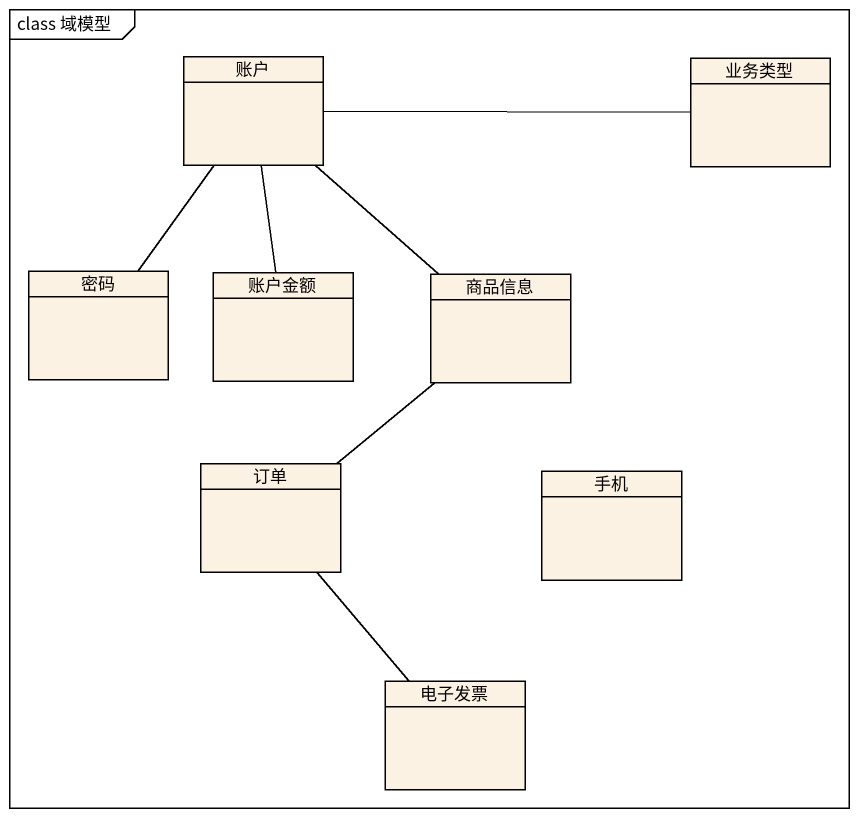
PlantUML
@startuml
mainframe class 域模型
hide circle
hide empty members
class 账户
class 业务类型
class 密码
class 账户金额
class 商品信息
class 订单
class 手机
class 电子发票
账户 -right- 业务类型
账户 -- 密码
账户 -- 账户金额
账户 -- 商品信息
商品信息 -- 订单
订单 -- 电子发票
@enduml
